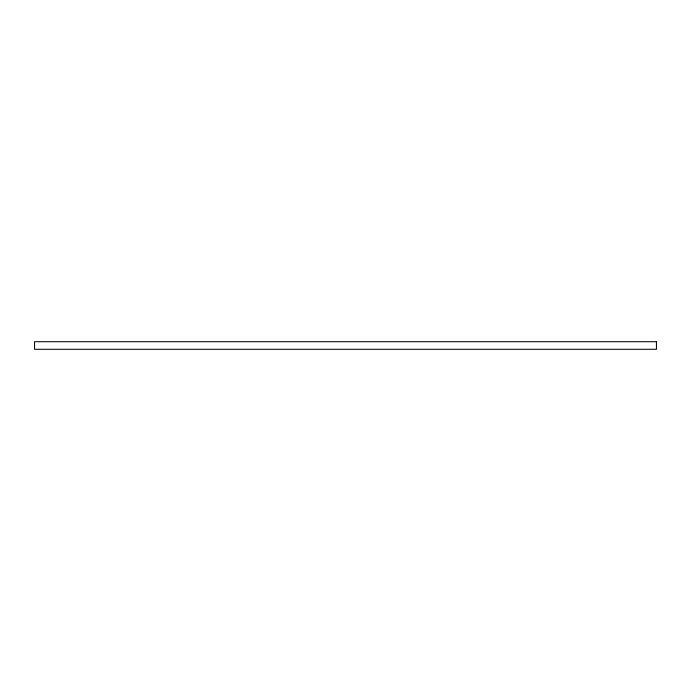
<?xml version="1.0" encoding="UTF-8"?>
<svg xmlns="http://www.w3.org/2000/svg" width="691" height="691" viewBox="0 0 691 691"><rect width="100%" height="100%" fill="white"/><g stroke="black" fill="none" stroke-linecap="round" stroke-linejoin="round"><path stroke-width="1.04" d="M656.45 341.708L34.55 341.708L34.55 349.292L656.45 349.292L656.45 341.708"/></g></svg>
